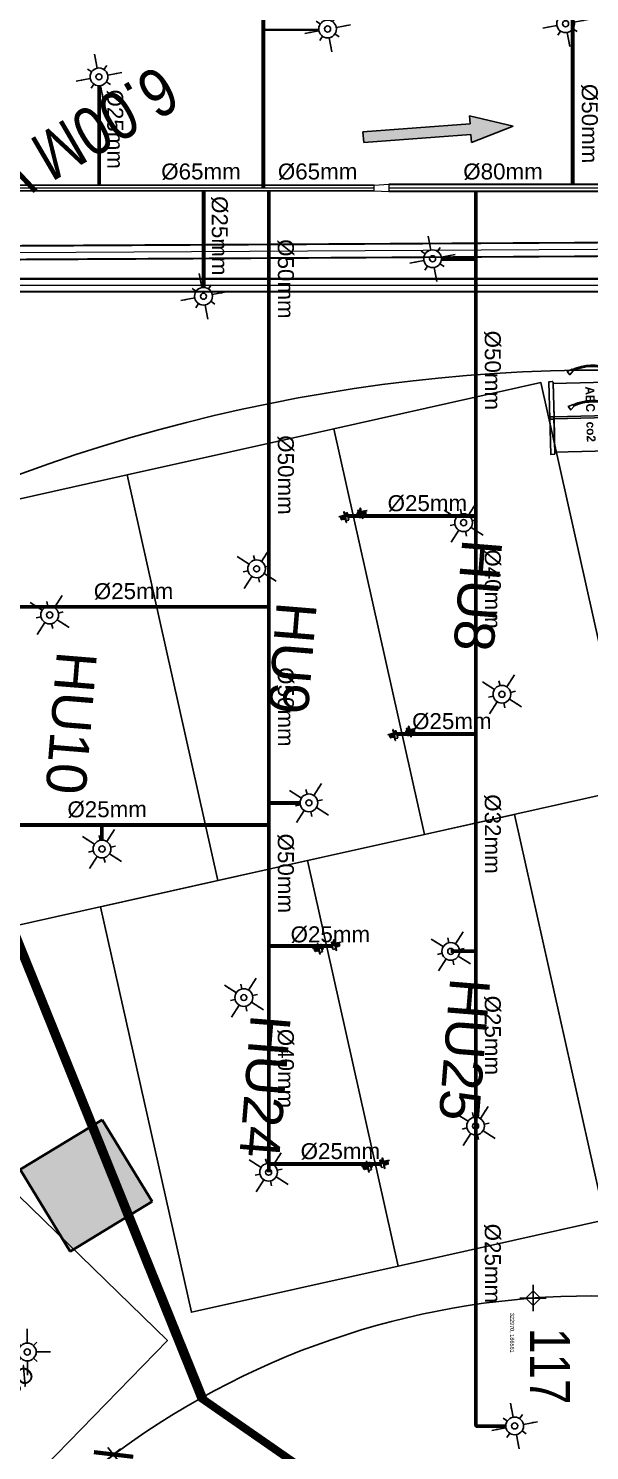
# Model space of a CAD drawing. Header units: inches. Extents: x 257070 to 799932, y -17980 to 269260.
# Drawn here: x 316664 to 323676, y 184654 to 202446 of the extents above; entities that cross this region are included whole.
import ezdxf

# ---------------------------------------------------------------- set-up
doc = ezdxf.new("R2010")
doc.units = ezdxf.units.IN
doc.header["$MEASUREMENT"] = 0
doc.header["$PDMODE"] = 99
doc.header["$PDSIZE"] = 100
doc.layers.add('0-AES-F-HYDRANT PIPE', color=7, linetype='Continuous', lineweight=15, true_color=0xf57247)
for name, color, linetype in [('0-AES-F-SPRINKLER', 10, 'Continuous'), ('0-F-AES-FIRE EXTINGUISHER', 1, 'Continuous'), ('basement1_AP$0$A-_ROAD----_E-_-', 2, 'Continuous'), ('DSP_MISCELANEOUS', 252, 'Continuous'), ('DSP_TEXT', 6, 'Continuous'), ('DSP_TREE CO-ORDINATES', 206, 'Continuous')]:
    doc.layers.add(name, color=color, linetype=linetype)
for name, color, linetype, lineweight in [('0-AES-F-SPRINKLER PIPE', 10, 'Continuous', 15), ('07--DIM-2', 2, 'Continuous', 25), ('E--CONCRETE-4', 4, 'Continuous', 40), ('E--CONCRETE-SHADE', 253, 'Continuous', 20)]:
    doc.layers.add(name, color=color, linetype=linetype, lineweight=lineweight)
doc.layers.add('CORE - H', color=7, linetype='Continuous', true_color=0x8f7ed5)
doc.styles.add('CG', font='GOTHICB.TTF')
doc.styles.get("Standard").update_dxf_attribs({"font": 'arial.ttf'})
doc.styles.add('TEXT style 175', font='GOTHIC.TTF')
doc.styles.add('TEXT style 200', font='ARIALN.TTF')
doc.styles.add('Text style 250', font='ARIALN.TTF', dxfattribs={"height": 500})
doc.styles.add('TEXT style 75', font='ARIALN.TTF')
doc.dimstyles.new('75', dxfattribs={"dimscale": 1.5, "dimtxt": 200, "dimasz": 113, "dimexe": 113, "dimexo": 0, "dimgap": 25, "dimtad": 0, "dimdec": 0, "dimrnd": 5, "dimzin": 0, "dimdsep": 46, "dimtxsty": 'TEXT style 75', "dimblk": 'ARCHTICK', "dimcen": 0.09, "dimdle": 113, "dimclrd": 8, "dimclre": 8, "dimclrt": 256, "dimadec": 0, "dimazin": 0, "dimtfac": 1, "dimtdec": 0, "dimtofl": 0, "dimtmove": 1, "dimatfit": 3, "dimldrblk": 'OPEN90', "dimfxl": 0, "dimtolj": 1, "dimtzin": 0, "dimarcsym": 0})
doc.dimstyles.new('ISO-25', dxfattribs={"dimtxt": 2.5, "dimasz": 2.5, "dimexe": 1.25, "dimexo": 0.625, "dimtad": 1, "dimtxsty": 'Standard', "dimcen": 2.5, "dimadec": 0, "dimazin": 0, "dimtfac": 1, "dimtmove": 0, "dimatfit": 3, "dimfxl": 1, "dimarcsym": 0})

# ---------------------------------------------------------------- blocks, each defined once
blk = doc.blocks.new('_ArchTick')
at = {"color": 0, "linetype": 'ByBlock', "const_width": 0.15}
blk.add_lwpolyline([(-0.5, -0.5), (0.5, 0.5)], dxfattribs=at)
blk = doc.blocks.new('*D294')
at = {"layer": '07--DIM-2', "color": 251, "lineweight": -2, "ltscale": 1000, "transparency": 16777216}
for p, q in [((317658, 184694), (319180, 182762)), ((317518, 184440), (317816, 184675)), ((321493, 179829), (319970, 181761)), ((321213, 179753), (321511, 179988))]:
    blk.add_line(p, q, dxfattribs=at)
at = {"layer": 'DEFPOINTS', "color": 0, "ltscale": 1000, "transparency": 16777216}
for p in [(317728, 184605), (317518, 184440, 0), (321213, 179753, 0)]:
    blk.add_point(p, dxfattribs=at)
at = {"layer": '07--DIM-2', "color": 251, "lineweight": -2, "ltscale": 1000, "transparency": 16777216, "xscale": 350, "yscale": 350, "zscale": 350}
for p, rotation in [((317728, 184605), 128.2488787929014), ((321423, 179918), 308.2488787929014)]:
    blk.add_blockref('_ArchTick', p, dxfattribs=dict(at, rotation=rotation))
at = {"layer": '07--DIM-2', "ltscale": 1000, "transparency": 16777216, "insert": (319575, 182262), "char_height": 500, "attachment_point": 5, "rotation": 308.2489, "style": 'TEXT style 75'}
blk.add_mtext('\\A1;6000', dxfattribs=at)
blk = doc.blocks.new('_Open90')
at = {"color": 0, "linetype": 'ByBlock', "lineweight": -2}
for p, q in [((0, 0), (-1, 0)), ((-0.5, 0.5), (0, 0)), ((0, 0), (-0.5, -0.5))]:
    blk.add_line(p, q, dxfattribs=at)
blk = doc.blocks.new('basement1_AP$0$AR-DIR-A')
h = blk.add_hatch()
h.set_pattern_fill('ANSI31', color=8)
h.paths.add_polyline_path([(158, -458), (26, -458), (26, -1800), (-74, -1800), (92, -2335), (258, -1800), (158, -1800)])
at = {"layer": 'DSP_MISCELANEOUS', "color": 8}
for p, q in [((158, -458), (26, -458)), ((26, -458), (26, -1800)), ((158, -458), (158, -1800)), ((26, -1800), (-74, -1800)), ((-74, -1800), (92, -2335)), ((258, -1800), (92, -2335)), ((158, -1800), (258, -1800))]:
    blk.add_line(p, q, dxfattribs=at)
blk = doc.blocks.new('*U387')
at = {"layer": 'DSP_TREE CO-ORDINATES', "color": 162}
for p, q in [((0, -329), (0, 329)), ((-329, 0), (329, 0))]:
    blk.add_line(p, q, dxfattribs=at)
at = {"layer": 'DSP_TREE CO-ORDINATES', "color": 162, "ltscale": 3.5}
blk.add_lwpolyline([(-185, 0), (0, 185), (185, 0), (0, -184), (-185, 0)], dxfattribs=at)
at = {"layer": 'DEFPOINTS', "style": 'TEXT style 175'}
blk.add_attdef('CORDINATE', (367, -572), '', height=100, dxfattribs=at)
at = {"layer": 'DSP_TREE CO-ORDINATES', "color": 164, "style": 'TEXT style 200'}
blk.add_attdef('NO.', (747, -76), '', height=1000, dxfattribs=at)
blk = doc.blocks.new('A$C3CA070F1')
at = {"layer": '0-AES-F-SPRINKLER'}
h = blk.add_hatch(dxfattribs=at)
h.set_pattern_fill('ANSI31', color=3, scale=0.196883, angle=-34.2335, style=0)
h.set_pattern_definition([(100.766483, (49937.1607, 174049.7081), (1.474466316, 0.280375668), [])])
edge = h.paths.add_edge_path()
edge.add_line((-1, 85), (-1, 84))
edge.add_line((-1, 84), (-6, 84))
edge.add_ellipse((-7, 82), major_axis=(-1.42, -0.27), ratio=1, start_angle=257, end_angle=315)
edge.add_line((-8, 83), (-15, 72))
edge.add_ellipse((-12, 70), major_axis=(-4.25, -0.81), ratio=1, start_angle=-45, end_angle=45)
edge.add_line((-14, 66), (14, 47))
edge.add_line((14, 47), (13, 46))
edge.add_line((13, 46), (-15, 65))
edge.add_ellipse((-12, 70), major_axis=(-5.52, -1.05), ratio=1, start_angle=-45, end_angle=45, ccw=False)
edge.add_line((-16, 73), (-9, 84))
edge.add_ellipse((-7, 82), major_axis=(-2.69, -0.51), ratio=1, start_angle=257, end_angle=315, ccw=False)
edge.add_line((-6, 85), (-1, 85))
h = blk.add_hatch(dxfattribs=at)
h.set_pattern_fill('ANSI31', color=3, scale=0.196883, angle=-124.2335, style=0)
h.set_pattern_definition([(190.766483, (49937.1607, 174049.7081), (-0.280375668, 1.474466316), [])])
edge = h.paths.add_edge_path()
edge.add_line((-1, 54), (7, 48))
edge.add_line((7, 48), (8, 49))
edge.add_line((8, 49), (0, 55))
edge.add_ellipse((-2, 52), major_axis=(-0.69, 3.63), ratio=1, start_angle=315, end_angle=405)
edge.add_line((-6, 54), (-14, 41))
edge.add_ellipse((-11, 39), major_axis=(-0.69, 3.63), ratio=1, start_angle=45, end_angle=135)
edge.add_line((-13, 36), (-9, 33))
edge.add_ellipse((-10, 32), major_axis=(-0.27, 1.42), ratio=1, start_angle=225, end_angle=315, ccw=False)
edge.add_line((-9, 31), (-10, 30))
edge.add_line((-10, 30), (-8, 29))
edge.add_line((-8, 29), (-7, 30))
edge.add_ellipse((-10, 32), major_axis=(-3.3, -0.63), ratio=1, start_angle=135, end_angle=225)
edge.add_line((-8, 35), (-12, 38))
edge.add_ellipse((-11, 39), major_axis=(-1.75, -0.33), ratio=1, start_angle=-45, end_angle=45, ccw=False)
edge.add_line((-13, 40), (-4, 53))
edge.add_ellipse((-2, 52), major_axis=(-1.75, -0.33), ratio=1, start_angle=225, end_angle=315, ccw=False)
at = {"layer": '0-AES-F-SPRINKLER', "color": 3}
for p, q in [((-98, 39), (-97, 43)), ((-98, 38), (-98, 39)), ((-98, 39), (-98, 39)), ((-98, 39), (-98, 39)), ((-98, 37), (-98, 38)), ((-98, 38), (-98, 38)), ((-98, 38), (-98, 38)), ((-98, 38), (-98, 38)), ((-98, 38), (-98, 38)), ((-98, 38), (-98, 38)), ((-98, 38), (-98, 38)), ((-98, 38), (-98, 38)), ((-98, 38), (-98, 38)), ((-98, 38), (-98, 38)), ((-96, 37), (-98, 37)), ((-98, 37), (-98, 37)), ((-98, 37), (-98, 37)), ((-98, 37), (-98, 37)), ((-98, 37), (-98, 37)), ((-98, 37), (-98, 37)), ((-98, 37), (-98, 37)), ((-98, 37), (-98, 37)), ((-98, 37), (-98, 37)), ((-98, 37), (-98, 37)), ((-98, 37), (-98, 37)), ((-98, 37), (-98, 37)), ((-98, 37), (-98, 37)), ((-98, 37), (-98, 37)), ((-98, 37), (-98, 37)), ((-98, 37), (-98, 37)), ((-98, 37), (-98, 37)), ((-97, 37), (-98, 37)), ((-98, 37), (-98, 37)), ((-98, 37), (-98, 37)), ((-98, 37), (-98, 37)), ((-98, 37), (-98, 37)), ((-98, 37), (-98, 37)), ((-98, 37), (-98, 37)), ((-98, 37), (-98, 37)), ((-98, 37), (-98, 37)), ((-98, 37), (-98, 37)), ((-98, 37), (-98, 37)), ((-98, 37), (-98, 37)), ((-98, 37), (-98, 37)), ((-98, 37), (-98, 37)), ((-97, 45), (-79, 71)), ((-96, 40), (-97, 40)), ((-97, 40), (-97, 40)), ((-97, 40), (-97, 40)), ((-97, 40), (-97, 39)), ((-97, 39), (-97, 39)), ((-97, 39), (-97, 39)), ((-97, 39), (-97, 39)), ((-97, 39), (-97, 39)), ((-97, 39), (-97, 39)), ((-97, 39), (-97, 39)), ((-97, 39), (-97, 39)), ((-97, 39), (-97, 38)), ((-97, 38), (-97, 38)), ((-97, 38), (-97, 38)), ((-97, 38), (-97, 38)), ((-97, 38), (-97, 38)), ((-97, 38), (-97, 38)), ((-97, 38), (-97, 38)), ((-97, 38), (-97, 38)), ((-97, 38), (-97, 38)), ((-97, 38), (-97, 38)), ((-97, 38), (-97, 38)), ((-97, 38), (-97, 37)), ((-97, 37), (-97, 37)), ((-97, 37), (-97, 37)), ((-97, 37), (-97, 37)), ((-95, 46), (-96, 42)), ((-96, 42), (-96, 42)), ((-96, 42), (-96, 41)), ((-96, 41), (-96, 41)), ((-96, 41), (-96, 41)), ((-96, 41), (-96, 41)), ((-96, 41), (-96, 41)), ((-96, 41), (-96, 41)), ((-96, 41), (-96, 41)), ((-96, 41), (-96, 41)), ((-96, 41), (-96, 41)), ((-96, 41), (-96, 40)), ((-96, 40), (-96, 40)), ((-96, 40), (-96, 40)), ((-96, 40), (-96, 40)), ((-96, 40), (-96, 40)), ((-95, 37), (-96, 37)), ((-96, 37), (-96, 37)), ((-96, 37), (-96, 37)), ((-96, 37), (-96, 37)), ((-96, 37), (-96, 37)), ((-94, 38), (-95, 38)), ((-95, 38), (-95, 38)), ((-95, 38), (-95, 38)), ((-95, 38), (-95, 38)), ((-95, 38), (-95, 38)), ((-95, 38), (-95, 38)), ((-95, 38), (-95, 38)), ((-95, 38), (-95, 38)), ((-95, 38), (-95, 38)), ((-95, 38), (-95, 37)), ((-95, 37), (-95, 37)), ((-95, 37), (-95, 37)), ((-95, 37), (-95, 37)), ((-95, 37), (-95, 37)), ((-95, 37), (-95, 37)), ((-95, 37), (-95, 37)), ((-95, 37), (-95, 37)), ((-95, 37), (-95, 37)), ((-95, 37), (-95, 37)), ((-95, 37), (-95, 37)), ((-95, 37), (-95, 37)), ((-95, 37), (-95, 37)), ((-95, 37), (-95, 37)), ((-95, 37), (-95, 37)), ((-95, 37), (-95, 37)), ((-95, 37), (-95, 37)), ((-94, 88), (-93, 90)), ((-72, 73), (-94, 88)), ((-94, 43), (-94, 48)), ((-93, 43), (-94, 43)), ((-94, 43), (-94, 43)), ((-94, 43), (-94, 43)), ((-94, 43), (-94, 43)), ((-94, 43), (-94, 43)), ((-94, 43), (-94, 41)), ((-94, 43), (-94, 43)), ((-94, 43), (-94, 43)), ((-94, 43), (-94, 43)), ((-94, 43), (-94, 43)), ((-94, 43), (-94, 43)), ((-94, 43), (-94, 43)), ((-94, 43), (-94, 43)), ((-94, 43), (-94, 43)), ((-94, 43), (-94, 43)), ((-94, 43), (-94, 43)), ((-94, 43), (-94, 43)), ((-94, 41), (-94, 41)), ((-94, 41), (-94, 41)), ((-94, 41), (-94, 41)), ((-94, 41), (-94, 41)), ((-94, 41), (-94, 41)), ((-94, 41), (-94, 41)), ((-94, 41), (-94, 41)), ((-94, 41), (-94, 40)), ((-94, 40), (-94, 40)), ((-94, 40), (-94, 40)), ((-94, 40), (-94, 40)), ((-94, 40), (-94, 40)), ((-94, 40), (-94, 40)), ((-94, 40), (-94, 40)), ((-94, 40), (-94, 40)), ((-94, 40), (-94, 39)), ((-94, 39), (-94, 39)), ((-94, 39), (-94, 39)), ((-94, 39), (-94, 39)), ((-94, 39), (-94, 39)), ((-94, 39), (-94, 39)), ((-94, 39), (-94, 39)), ((-94, 39), (-94, 39)), ((-94, 39), (-94, 38)), ((-93, 90), (-59, 67)), ((-93, 47), (-93, 49)), ((-91, 47), (-93, 43)), ((-93, 46), (-93, 47)), ((-92, 46), (-93, 46)), ((-93, 46), (-93, 46)), ((-93, 46), (-93, 46)), ((-93, 46), (-93, 46)), ((-93, 46), (-93, 46)), ((-93, 46), (-93, 46)), ((-93, 46), (-93, 46)), ((-93, 46), (-93, 46)), ((-93, 46), (-93, 46)), ((-93, 46), (-93, 46)), ((-93, 46), (-93, 46)), ((-93, 46), (-93, 46)), ((-93, 46), (-93, 46)), ((-93, 46), (-93, 46)), ((-93, 46), (-93, 46)), ((-93, 46), (-93, 46)), ((-93, 46), (-93, 46)), ((-93, 46), (-93, 46)), ((-93, 46), (-93, 46)), ((-93, 46), (-93, 46)), ((-91, 42), (-93, 43)), ((-93, 43), (-93, 43)), ((-93, 43), (-93, 43)), ((-93, 43), (-93, 43)), ((-93, 43), (-93, 43)), ((-93, 43), (-93, 43)), ((-93, 43), (-93, 43)), ((-93, 43), (-93, 43)), ((-93, 43), (-93, 43)), ((-93, 43), (-93, 43)), ((-93, 43), (-93, 43)), ((-93, 43), (-93, 43)), ((-93, 43), (-93, 43)), ((-93, 43), (-93, 43)), ((-93, 43), (-93, 43)), ((-93, 43), (-93, 43)), ((-93, 43), (-93, 43)), ((-93, 43), (-93, 43)), ((-93, 43), (-93, 43)), ((-93, 43), (-93, 43)), ((-93, 43), (-93, 43)), ((-93, 43), (-93, 43)), ((-93, 43), (-93, 43)), ((-85, 66), (-92, 55)), ((-90, 50), (-92, 46)), ((-92, 46), (-92, 46)), ((-92, 46), (-92, 46)), ((-92, 46), (-92, 46)), ((-92, 46), (-92, 46)), ((-92, 46), (-92, 46)), ((-90, 47), (-91, 47)), ((-90, 43), (-91, 42)), ((-91, 42), (-91, 42)), ((-91, 42), (-91, 42)), ((-91, 42), (-91, 42)), ((-91, 42), (-91, 42)), ((-91, 42), (-91, 42)), ((-91, 42), (-91, 42)), ((-91, 42), (-91, 42)), ((-91, 42), (-91, 42)), ((-91, 42), (-91, 42)), ((-91, 42), (-91, 42)), ((-91, 42), (-91, 42)), ((-91, 42), (-91, 42)), ((-91, 42), (-91, 42)), ((-91, 42), (-91, 42)), ((-91, 42), (-91, 42)), ((-88, 57), (-90, 49)), ((-89, 54), (-90, 51)), ((-90, 50), (-90, 50)), ((-88, 47), (-90, 43)), ((-90, 47), (-88, 47)), ((-90, 43), (-90, 43)), ((-90, 43), (-90, 43)), ((-90, 43), (-90, 43)), ((-89, 55), (-89, 55)), ((-88, 46), (-88, 47)), ((-87, 59), (-87, 59)), ((-87, 59), (-87, 59)), ((-86, 57), (-87, 49)), ((-87, 49), (-83, 28)), ((-85, 58), (-85, 58)), ((-77, 43), (-85, 49)), ((-83, 28), (-60, 9)), ((-77, 70), (-82, 63)), ((-80, 66), (-82, 67)), ((-45, 31), (-81, -23)), ((-78, 63), (-80, 65)), ((-79, 71), (-77, 70)), ((-71, 26), (-79, 31)), ((-57, 13), (-79, 28)), ((-70, 64), (-78, 63)), ((-78, -29), (-40, 27)), ((-69, 55), (-75, 59)), ((-66, 54), (-74, 42)), ((-74, 42), (-71, 26)), ((-73, 44), (-71, 43)), ((-69, 47), (-72, 43)), ((-71, 43), (-70, 43)), ((-71, 26), (-55, 15)), ((-70, 43), (-66, 49)), ((-66, 50), (-68, 52)), ((-61, 65), (-67, 69)), ((-62, 66), (-67, 65)), ((-50, 57), (-66, 54)), ((-66, 49), (-66, 50)), ((-47, 28), (-63, 40)), ((-59, 67), (-61, 65)), ((-57, 67), (-60, 66)), ((-60, 44), (-42, 32)), ((-50, 57), (-58, 62)), ((-19, 46), (-57, 67)), ((-17, 37), (-55, 63)), ((-29, 42), (-50, 57)), ((-13, 9), (-45, 31)), ((-36, 42), (-44, 30)), ((-43, 33), (-35, 46)), ((-39, -30), (-13, 9)), ((-37, 25), (-28, 38)), ((-35, 41), (-36, 42)), ((-32, 32), (-35, 39)), ((-30, 52), (-16, 73)), ((-29, 20), (-17, 37)), ((-28, 38), (-26, 40)), ((-21, 32), (-28, 37)), ((-23, 16), (-12, 33)), ((-1, 26), (-23, -9)), ((-22, 15), (-12, 31)), ((-9, 32), (-21, 14)), ((2, 24), (-20, -11)), ((-20, -8), (-1, 22)), ((-17, 37), (-19, 46)), ((-19, 13), (-10, 29)), ((-7, 30), (-18, 12)), ((-17, 37), (-17, 37)), ((4, 22), (-17, -13)), ((-17, -10), (1, 20)), ((-16, 73), (-9, 84)), ((-16, 11), (-7, 27)), ((-8, 83), (-15, 72)), ((13, 46), (-15, 65)), ((-4, 28), (-15, 10)), ((-1, 84), (-14, 66)), ((-14, 66), (14, 47)), ((-6, 54), (-14, 41)), ((-12, 33), (-14, 33)), ((-14, -15), (7, 20)), ((-14, -12), (4, 18)), ((-13, 40), (-4, 53)), ((-13, 36), (-9, 33)), ((-13, 9), (-4, 24)), ((-2, 34), (-12, 41)), ((-8, 35), (-12, 38)), ((-12, 31), (-12, 33)), ((-9, 32), (-12, 31)), ((7, 16), (-11, -13)), ((-10, 29), (-9, 32)), ((-9, 31), (-10, 30)), ((-7, 30), (-10, 29)), ((-10, 30), (-8, 29)), ((9, 17), (-10, -14)), ((-9, -13), (9, 13)), ((-8, 29), (-7, 30)), ((8, 49), (-7, 27)), ((-7, 27), (-7, 30)), ((-4, 28), (-7, 27)), ((-6, 85), (-1, 85)), ((-1, 84), (-6, 84)), ((5, 44), (-5, 51)), ((-4, 24), (-4, 28)), ((-1, 26), (-4, 24)), ((-1, 85), (-1, 84)), ((-1, 54), (7, 48)), ((13, 46), (-1, 25)), ((-1, 22), (-1, 26)), ((2, 24), (-1, 22)), ((8, 49), (0, 55)), ((1, 20), (2, 24)), ((4, 22), (1, 20)), ((4, 18), (4, 22)), ((7, 20), (4, 18)), ((7, 48), (8, 49)), ((7, 16), (7, 20)), ((9, 17), (7, 16)), ((9, 15), (9, 17)), ((14, 47), (13, 46)), ((-82, -25), (-80, -30)), ((-80, -30), (-78, -29)), ((-66, -11), (-39, -30)), ((-23, -7), (-23, -9)), ((-23, -9), (-20, -8)), ((-20, -8), (-20, -11)), ((-20, -11), (-17, -10)), ((-17, -10), (-17, -13)), ((-17, -13), (-14, -12)), ((-14, -12), (-14, -15)), ((-14, -15), (-11, -13)), ((-11, -13), (-11, -14)), ((-11, -14), (-11, -14))]:
    blk.add_line(p, q, dxfattribs=at)
for centre, major_axis, start_param, end_param in [((-95, 43), (-0.41, 2.13), 0.784914, 1.034983), ((-95, 43), (-2.74, -0.52), -0.560204, -0.324923), ((-93, 46), (-0.51, 2.68), 0.787914, 1.247507), ((-93, 48), (-1.75, -0.33), -0.775969, -0.160442), ((-91, 54), (-0.29, 1.52), 0.785398, 2.356194), ((-92, 49), (-0.33, 1.74), 0.791774, 1.412986), ((-89, 55), (-0.103, 0.54), 0.916881, 1.969618), ((-93, 51), (-3.09, -0.59), 2.526084, 2.789089), ((-95, 50), (-5.72, -1.09), 2.374727, 2.798549), ((-91, 55), (-0.33, 1.74), 4.197625, 4.773282), ((-84, 57), (-3.79, -0.72), -0.784768, -0.363877), ((-93, 50), (-5.72, -1.09), 2.377207, 2.798549), ((-80, 54), (-1.57, 8.26), 0.010205, 0.785398), ((-84, 56), (-0.35, 1.85), 0.785501, 1.132999), ((-83, 65), (-1.52, -0.29), 3.926991, 5.497787), ((-80, 54), (-5.9, -1.12), 4.155645, 5.497787), ((-80, 54), (-8.26, -1.57), 4.155621, 4.722594), ((-75, 68), (-8.26, -1.57), 1.014052, 3.151797), ((-75, 63), (-2.79, -0.53), -0.113999, 0.093951), ((-75, 68), (-1.12, 5.9), 2.584882, 5.497787), ((-75, 46), (-0.53, 2.79), 2.356194, 3.926991), ((-75, 68), (-1.57, 8.26), 4.722594, 5.497787), ((-70, 53), (-2.79, -0.53), 2.356194, 3.926991), ((-65, 44), (-3.72, -0.71), -0.403281, 1.321745), ((-65, 44), (-0.71, 3.72), 4.96144, 6.686466), ((-65, 37), (-0.56, 2.96), 5.497794, 6.034125), ((-59, 47), (-2.96, -0.56), 0.24906, 0.785391), ((-60, 60), (-2.83, -0.54), 3.926991, 4.712389), ((-33, 40), (-0.45, 2.36), 0.803442, 1.867502), ((-30, 39), (-2.79, -0.53), 2.356194, 3.926991), ((-24, 39), (-0.53, 2.79), 5.497787, 7.068583), ((-12, 70), (-5.52, -1.05), -0.785398, 0.785398), ((-15, 35), (-0.54, 2.83), 0.785398, 3.403392), ((-12, 70), (-4.25, -0.81), -0.785398, 0.785398), ((-11, 39), (-0.69, 3.63), 0.785398, 2.356194), ((-11, 39), (-1.75, -0.33), -0.785398, 0.785398), ((-7, 82), (-2.69, -0.51), 4.485496, 5.497787), ((-10, 32), (-0.27, 1.42), 3.926991, 5.497787), ((-7, 82), (-1.42, -0.27), 4.485496, 5.497787), ((-10, 32), (-3.3, -0.63), 2.356194, 3.926991), ((-2, 52), (-0.69, 3.63), 5.497787, 7.068583), ((-2, 52), (-1.75, -0.33), 3.926991, 5.497787), ((6, 14), (-0.54, 2.83), 3.926991, 4.712389), ((-79, -24), (-0.51, 2.69), 0.785398, 1.797689), ((-11, -11), (-2.83, -0.54), 1.570796, 2.356194)]:
    blk.add_ellipse(centre, major_axis=major_axis, ratio=1, start_param=start_param, end_param=end_param, dxfattribs=at)
at = {"layer": '0-AES-F-SPRINKLER', "color": 3, "extrusion": (0, 0, -1)}
for centre, major_axis, start_param, end_param in [((-86, 47), (-0.53, 2.79), -0.113999, 0.785398), ((-77, 34), (-0.54, 2.83), 3.926991, 4.712389)]:
    blk.add_ellipse(centre, major_axis=major_axis, ratio=1, start_param=start_param, end_param=end_param, dxfattribs=at)
blk = doc.blocks.new('A$C38B57D14')
at = {"color": 1}
blk.add_lwpolyline([(270, 858, 0.380099), (48, 245), (37, 237, -0.385151), (270, 877)], format="xyb", dxfattribs=at)
for points in [[(311, 882), (270, 882), (270, 856), (311, 856)], [(325, 896), (356, 896), (356, 921), (325, 921)], [(35, 235), (51, 247), (89, 211), (55, 187)]]:
    blk.add_lwpolyline(points, close=True, dxfattribs=at)
for points in [[(311, 851), (370, 851), (370, 882, 0.414214), (356, 896), (325, 896, 0.414214), (311, 882)], [(311, 851), (370, 851, -0.414214), (507, 714), (507, 42), (174, 42), (174, 714, -0.414214)], [(161, 42), (521, 42, -0.414214), (529, 34), (529, 0), (153, 0), (153, 34, -0.414214)]]:
    blk.add_lwpolyline(points, format="xyb", close=True, dxfattribs=at)
for points in [[(331, 896), (325, 904), (325, 916), (402, 968), (508, 968), (508, 962), (412, 947), (356, 908), (345, 896), (331, 896)], [(356, 908), (519, 886), (518, 881), (345, 896)]]:
    blk.add_lwpolyline(points, dxfattribs=at)
blk.add_circle((341, 908), 7.79, dxfattribs=at)
at = {"color": 7, "style": 'CG'}
blk.add_text('ABC', height=88.5, dxfattribs=at).set_placement((211, 364))
blk = doc.blocks.new('A$C1C2B0A82')
at = {"color": 1}
blk.add_lwpolyline([(338, 1073, 0.380099), (61, 306), (47, 296, -0.385151), (338, 1096)], format="xyb", dxfattribs=at)
for points in [[(389, 1103), (338, 1103), (338, 1070), (389, 1070)], [(407, 1120), (446, 1120), (446, 1151), (407, 1151)], [(44, 294), (64, 308), (111, 264), (69, 234)]]:
    blk.add_lwpolyline(points, close=True, dxfattribs=at)
for points in [[(389, 1064), (463, 1064), (463, 1103, 0.414214), (446, 1120), (407, 1120, 0.414214), (389, 1103)], [(389, 1064), (463, 1064, -0.414214), (634, 893), (634, 52), (218, 52), (218, 893, -0.414214)], [(201, 52), (651, 52, -0.414214), (661, 42), (661, 0), (191, 0), (191, 42, -0.414214)]]:
    blk.add_lwpolyline(points, format="xyb", close=True, dxfattribs=at)
for points in [[(414, 1120), (407, 1130), (407, 1145), (503, 1209), (635, 1209), (636, 1202), (516, 1184), (446, 1135), (431, 1120), (414, 1120)], [(446, 1135), (649, 1108), (648, 1102), (431, 1120)]]:
    blk.add_lwpolyline(points, dxfattribs=at)
blk.add_circle((426, 1135), 9.74, dxfattribs=at)
at = {"color": 7, "style": 'CG'}
blk.add_text('co2', height=110.6, dxfattribs=at).set_placement((264, 455))
blk = doc.blocks.new('*U603')
at = {"layer": '0-AES-F-SPRINKLER'}
for p, q in [((171672, 56809), (171672, 56871)), ((171562, 56699), (171500, 56699)), ((171672, 56588), (171672, 56526)), ((171783, 56699), (171845, 56699))]:
    blk.add_line(p, q, dxfattribs=at)
for radius in [111, 37.8]:
    blk.add_circle((171672, 56699), radius, dxfattribs=at)
at = {"layer": '0-AES-F-SPRINKLER PIPE'}
for points, override in [([(171468, 56903), (171594, 56777)], {"dimasz": 70, "dimtad": 0, "dimfxl": 13, "dimarcsym": 1}), ([(171877, 56903), (171751, 56777)], {"dimasz": 70, "dimtad": 0, "dimfxl": 13, "dimarcsym": 1}), ([(171468, 56494), (171594, 56620)], {"dimasz": 70, "dimtad": 0, "dimfxl": 13, "dimarcsym": 1}), ([(171877, 56494), (171751, 56620)], {"dimasz": 70, "dimgap": 0.625, "dimtad": 0, "dimfxl": 13, "dimarcsym": 1})]:
    blk.add_leader(points, dimstyle='ISO-25', override=override, dxfattribs=at)

msp = doc.modelspace()

# ---------------------------------------------------------------- hatches: boundary and pattern name
at = {"layer": 'E--CONCRETE-SHADE', "ltscale": 3.5}
h = msp.add_hatch(color=8, dxfattribs=at)
h.dxf.hatch_style = 1
h.paths.add_polyline_path([(317185.4, 187144), (318210.2, 187768.2), (317586, 188793.1), (316561.2, 188168.9)])

# ---------------------------------------------------------------- linework, layer by layer
at = {"layer": '0-AES-F-HYDRANT PIPE', "ltscale": 1000, "elevation": 0}
for points in [[(306840.7, 191586.1), (308460, 193208.8), (315044, 199725), (328859.6, 199803.4), (336324.1, 195175), (334636.2, 192429.8)], [(306847.6, 191578.8), (308467.1, 193201.7), (315048.1, 199715), (328856.8, 199793.3), (336310.3, 195171.7), (334627.7, 192435)], [(306903, 191520.1), (308524, 193144.5), (315081.5, 199634.5), (328834, 199712.5), (336199.5, 195145.5), (334558.9, 192477.3)], [(306946.9, 191473.6), (308580.9, 193087.3), (315114.9, 199554), (328811.2, 199631.7), (336088.7, 195119.3), (334490.2, 192519.6)], [(306954.1, 191466.5), (308588, 193080.2), (315119, 199544), (328808.4, 199621.6), (336074.9, 195116), (334481.6, 192524.8)]]:
    msp.add_lwpolyline(points, dxfattribs=at)
at = {"layer": '0-AES-F-SPRINKLER', "color": 7, "const_width": 100, "elevation": 0}
msp.add_lwpolyline([(309531.8, 208392.2), (318854.6, 185288.9), (344779.7, 167275.5), (347553.5, 174504), (359540.7, 196335.9), (363236.5, 201817), (370096.8, 207259.5), (370288.2, 210509.8), (355001.3, 211860.8), (319581.7, 213946.6), (316332, 213687.2), (316109.1, 210945.8)], close=True, dxfattribs=at)
msp.add_lwpolyline([(289015.1, 193067.5), (285565, 160241.4), (285565, 160241.4), (340591.5, 153681.2), (340591.5, 153681.2), (340591.5, 153681.2), (346965.3, 165756.9), (318821.9, 185311.6), (309531.8, 208392.2), (304262.2, 204456.2)], dxfattribs=at)
at = {"layer": '0-AES-F-SPRINKLER PIPE', "ltscale": 1000}
for points in [[(323448.3, 211801), (323448.3, 200487.7)], [(323451.3, 211801), (323451.3, 200487.7)], [(323463.8, 211801), (323463.8, 200487.7)], [(323476.3, 211801), (323476.3, 200487.7)], [(323479.3, 211801), (323479.3, 200487.7)], [(319581.9, 211611.6), (319581.9, 200449.2)], [(319584.9, 211611.3), (319584.9, 200449.2)], [(319597.4, 211610.5), (319597.4, 200449.2)], [(319609.9, 211611.3), (319609.9, 200449.2)], [(319612.9, 211611.6), (319612.9, 200449.2)]]:
    msp.add_lwpolyline(points, dxfattribs=at)
at = {"layer": '0-AES-F-SPRINKLER PIPE', "ltscale": 1000, "elevation": 0}
for points in [[(319612.9, 202439), (320292, 202439)], [(319612.9, 202426.5), (320292.7, 202426.5)], [(319612.9, 202423.5), (320293.1, 202423.5)], [(317529.8, 201730.4), (317529.8, 200487.7)], [(317532.8, 201730), (317532.8, 200487.7)], [(317545.3, 201729.3), (317545.3, 200487.7)], [(317557.8, 201730), (317557.8, 200487.7)], [(317560.8, 201730.4), (317560.8, 200487.7)], [(320985.5, 200487.7), (314602.2, 200487.7)], [(320985.5, 200481.7), (314602.2, 200481.7)], [(320985.5, 200449.2), (314602.2, 200449.2)], [(320985.5, 200416.7), (314602.2, 200416.7)], [(320985.5, 200410.7), (314602.2, 200410.7)], [(318836.1, 200410.7), (318836.1, 199205)], [(318839.1, 200410.7), (318839.1, 199205.4)], [(318851.6, 200410.7), (318851.6, 199206.1)], [(318864.1, 200410.7), (318864.1, 199205.4)], [(318867.1, 200410.7), (318867.1, 199205)], [(319650.3, 200410.7), (319650.3, 188136.3)], [(319653.3, 200410.7), (319653.3, 188136.3)], [(319665.8, 200410.7), (319665.8, 188136.3)], [(319678.3, 200410.7), (319678.3, 188136.3)], [(319681.3, 200410.7), (319681.3, 188136.3)], [(326103, 200497.2), (321169.9, 200497.2)], [(326103, 200489.2), (321169.9, 200489.2)], [(326103, 200449.2), (321169.9, 200449.2)], [(326103, 200409.2), (321169.9, 200409.2)], [(326103, 200401.2), (321169.9, 200401.2)], [(321824.5, 199579.9), (322236.6, 199579.9)], [(321824.5, 199548.9), (322236.6, 199548.9)], [(321824.9, 199576.9), (322236.6, 199576.9)], [(321824.9, 199551.9), (322236.6, 199551.9)], [(321825.6, 199564.4), (322236.6, 199564.4)], [(334850.5, 192290.2), (336277.1, 194471.9), (328821.8, 199316.3), (315415.7, 199316.3), (306829, 191074.6), (303983.4, 186350.6), (303275.8, 184167.9)], [(334842.1, 192295.7), (336263.2, 194469), (328818.8, 199306.3), (315419.7, 199306.3), (306836.9, 191068.3), (303992.6, 186346.4), (303285.6, 184165.6)], [(334779.1, 192336.9), (336158.9, 194447), (328796.5, 199231), (315450, 199231), (306896.3, 191020.9), (304061.5, 186315), (303359.1, 184148.3)], [(334716.1, 192378.1), (336054.6, 194425), (328774.2, 199155.7), (315480.3, 199155.7), (306955.6, 190973.5), (304130.4, 186283.6), (303432.6, 184130.9)], [(334707.7, 192383.6), (336040.7, 194422.1), (328771.2, 199145.7), (315484.3, 199145.7), (306963.5, 190967.2), (304139.6, 186279.4), (303442.4, 184128.6)], [(322236.6, 196359.5), (320672.4, 196359.5)], [(322236.6, 196356.5), (320672.4, 196356.5)], [(322236.6, 196344), (320672.4, 196344)], [(322236.6, 196331.5), (320672.4, 196331.5)], [(322236.6, 196328.5), (320672.4, 196328.5)], [(315601.8, 195227.5), (319650.3, 195227.5)], [(315601.8, 195196.5), (319650.3, 195196.5)], [(315602.2, 195224.5), (319650.3, 195224.5)], [(315602.2, 195199.5), (319650.3, 195199.5)], [(315602.9, 195212), (319650.3, 195212)], [(322236.6, 193632), (321284.3, 193632)], [(322236.6, 193629), (321284.3, 193629)], [(322236.6, 193616.5), (321284.3, 193616.5)], [(322236.6, 193604), (321284.3, 193604)], [(322236.6, 193601), (321284.3, 193601)], [(319681.3, 192772.8), (320060.1, 192772.8)], [(319681.3, 192769.8), (320059.7, 192769.8)], [(319681.3, 192757.3), (320059, 192757.3)], [(319681.3, 192744.8), (320059.7, 192744.8)], [(319681.3, 192741.8), (320060.1, 192741.8)], [(316208.2, 192498.7), (319650.3, 192498.7)], [(316208.2, 192467.7), (319650.3, 192467.7)], [(316208.6, 192495.7), (319650.3, 192495.7)], [(316208.6, 192470.7), (319650.3, 192470.7)], [(316209.3, 192483.2), (319650.3, 192483.2)], [(317568.1, 192289.5), (317568.1, 192467.7)], [(317571.1, 192289.9), (317571.1, 192467.7)], [(317583.6, 192290.6), (317583.6, 192467.7)], [(317596.1, 192289.9), (317596.1, 192467.7)], [(317599.1, 192289.5), (317599.1, 192467.7)], [(320446.9, 190980.8), (319650.3, 190980.8)], [(320446.6, 190977.8), (319650.3, 190977.8)], [(320445.8, 190965.3), (319650.3, 190965.3)], [(320446.6, 190952.8), (319650.3, 190952.8)], [(320446.9, 190949.8), (319650.3, 190949.8)], [(322236.6, 190914.4), (321942.5, 190914.4)], [(322236.6, 190911.4), (321942.5, 190911.4)], [(322236.6, 190898.9), (321942.5, 190898.9)], [(322236.6, 190886.4), (321942.5, 190886.4)], [(322236.6, 190883.4), (321942.5, 190883.4)], [(321053.4, 188252.1), (319681.3, 188252.1)], [(321053, 188249.1), (319681.3, 188249.1)], [(321052.3, 188236.6), (319681.3, 188236.6)], [(321053, 188224.1), (319681.3, 188224.1)], [(321053.4, 188221.1), (319681.3, 188221.1)]]:
    msp.add_lwpolyline(points, dxfattribs=at)
msp.add_lwpolyline([(321169.9, 200497.2), (321169.9, 200401.2), (320985.5, 200410.7), (320985.5, 200487.7)], close=True, dxfattribs=at)
for points in [[(322236.6, 200410.7), (322236.6, 184986, 0.4142136), (322277.1, 184945.5), (322631, 184945.5)], [(322239.6, 200410.7), (322239.6, 184986, 0.4142136), (322277.1, 184948.5), (322630.6, 184948.5)], [(322252.1, 200410.7), (322252.1, 184986, 0.4142136), (322277.1, 184961), (322629.9, 184961)], [(322264.6, 200410.7), (322264.6, 184986, 0.4142136), (322277.1, 184973.5), (322630.6, 184973.5)], [(322267.6, 200410.7), (322267.6, 184986, 0.4142136), (322277.1, 184976.5), (322631, 184976.5)]]:
    msp.add_lwpolyline(points, format="xyb", dxfattribs=at)
at = {"layer": 'basement1_AP$0$A-_ROAD----_E-_-', "color": 8}
for centre, radius, start, end in [((323858.6, 177043.1, 0), 27129.2, 45.21221, 168.24385), ((323858.6, 177043.1, 0), 21129.2, 45.21221, 167.2963), ((323715.8, 176578.6, 0), 10010.7, 48.50644, 192.54346)]:
    msp.add_arc(centre, radius, start, end, dxfattribs=at)
at = {"layer": 'CORE - H', "color": 8, "ltscale": 25, "elevation": 0}
for points in [[(321615.6, 192362.8), (324201.9, 192940.4), (323068.6, 198015.4), (320482.3, 197437.9)], [(319029.3, 191785.3), (321615.6, 192362.8), (320482.3, 197437.9), (317896, 196860.3)], [(316443, 191207.8), (319029.3, 191785.3), (317896, 196860.3), (315309.7, 196282.8)], [(322738.9, 192613.7), (320152.6, 192036.2), (321285.9, 186961.1), (323872.2, 187538.7)], [(317566.3, 191458.6), (320152.6, 192036.2), (321285.9, 186961.1), (318699.6, 186383.6)], [(312827.2, 187758.3), (314675.9, 189657), (318401.6, 186029.5), (316553, 184130.8)]]:
    msp.add_lwpolyline(points, close=True, dxfattribs=at)
at = {"layer": 'E--CONCRETE-4', "color": 8, "ltscale": 10}
for p, q in [((317586, 188793.1, 0), (316561.2, 188168.9, 0)), ((318210.2, 187768.2, 0), (317586, 188793.1, 0)), ((316561.2, 188168.9, 0), (317185.4, 187144, 0)), ((317185.4, 187144, 0), (318210.2, 187768.2, 0))]:
    msp.add_line(p, q, dxfattribs=at)

# ---------------------------------------------------------------- block references
at = {"color": 51, "rotation": 271.496326849107}
msp.add_blockref('A$C1C2B0A82', (323174.8, 197778.2, 0), dxfattribs=at)
at = {"layer": '0-AES-F-SPRINKLER', "color": 7}
for p, rotation in [((146575.7, 252140.6, 0), 325.7664830132082), ((149549.6, 252206.1, 0), 325.7664830132082), ((143718.1, 251541.8, 0), 325.7664830132082), ((147887.6, 249266, 0), 325.7664830132082), ((145024.4, 248796.9, 0), 325.7664830132082), ((166913.4, 103512.9, 0), 12.58803255083128), ((164327.1, 102935.4, 0), 12.58803255083128), ((161740.8, 102357.8, 0), 12.58803255083128), ((167392.9, 101365.8, 0), 12.58803255083128), ((164980.9, 100007.5, 0), 12.58803255083128), ((162394.6, 99429.9, 0), 12.58803255083128), ((166753.6, 98149.1, 0), 12.58803255083128), ((164167.3, 97571.6, 0), 12.58803255083128), ((167063.2, 95964, 0), 12.58803255083128), ((164476.9, 95386.5, 0), 12.58803255083128), ((237351.5, 23413, 0), 45.70751476385843), ((148913.6, 234662.7, 0), 325.7664830132082)]:
    msp.add_blockref('*U603', p, dxfattribs=dict(at, rotation=rotation))
at = {"layer": '0-AES-F-SPRINKLER', "ltscale": 1000, "xscale": -1, "rotation": 338.3545156085592}
for p in [(320775.5, 196367, 0), (321381.9, 193638.3, 0), (320445.8, 190965.3, 0), (321052.3, 188236.6, 0)]:
    msp.add_blockref('A$C3CA070F1', p, dxfattribs=at)
at = {"layer": '0-AES-F-SPRINKLER', "ltscale": 1000, "rotation": 46.82154963803121}
for p in [(320672.4, 196344, 0), (321284.3, 193616.5, 0), (320342.8, 190942.3, 0), (320954.7, 188214.8, 0)]:
    msp.add_blockref('A$C3CA070F1', p, dxfattribs=at)
at = {"layer": '0-F-AES-FIRE EXTINGUISHER', "color": 7, "xscale": 1.25, "yscale": 1.25, "zscale": 1.25, "rotation": 271.496326849107}
msp.add_blockref('A$C38B57D14', (323163.3, 198218.3, 0), dxfattribs=at)
at = {"layer": 'DSP_MISCELANEOUS', "color": 8, "rotation": 94.2784263607859}
msp.add_blockref('basement1_AP$0$AR-DIR-A', (320399.7, 200959.9, 0), dxfattribs=at)
at = {"layer": 'DSP_TREE CO-ORDINATES', "color": 8, "ltscale": 1000, "xscale": 0.4999999999999998, "yscale": 0.4999999999999998, "zscale": 0.4999999999999998, "rotation": 270}
msp.add_blockref('*U387', (322970.2, 186561.2, 0), dxfattribs=at).add_auto_attribs({'NO.': '117', 'CORDINATE': '322970, 186561'})

# ---------------------------------------------------------------- texts
at = {"layer": '0-AES-F-SPRINKLER PIPE', "color": 7, "linetype": 'Continuous', "lineweight": -3, "ltscale": 0.9, "char_height": 200, "width": 685.774, "attachment_point": 2}
for s, insert, rotation in [('%%C25mm', (317849.4, 201185.8, 0), 270.1922), ('%%C50mm', (323779.8, 201256.4), 270.1922), ('%%C65mm', (318819.9, 200757.5, 0), 0.1922), ('%%C65mm', (320277.4, 200757.5, 0), 0.1922), ('%%C80mm', (322594.6, 200757.5, 0), 0.1922), ('%%C25mm', (319155.7, 199852.6, 0), 270.1922), ('%%C50mm', (319981.8, 199313.6, 0), 270.1922), ('%%C50mm', (322568.1, 198169.2, 0), 270.1922), ('%%C50mm', (319981.8, 196860.7, 0), 270.1922), ('%%C25mm', (321648.9, 196607.9, 0), 0.1922), ('%%C40mm', (322568.1, 195432.7, 0), 270.1922), ('%%C25mm', (317976.9, 195506.8, 0), 0.1922), ('%%C50mm', (319981.8, 193958.8, 0), 270.1922), ('%%C25mm', (321954.9, 193880.4, 0), 0.1922), ('%%C25mm', (317647, 192778.1, 0), 0.1922), ('%%C32mm', (322568.1, 192368.7, 0), 270.1922), ('%%C50mm', (319981.8, 191876.7, 0), 270.1922), ('%%C25mm', (320436.4, 191213.3, 0), 0.1922), ('%%C25mm', (322568.1, 189849.4, 0), 270.1922), ('%%C40mm', (319981.8, 189434.4, 0), 270.1922), ('%%C25mm', (320561.8, 188500.5, 0), 0.1922), ('%%C25mm', (322568.1, 186996.2, 0), 270.1922), ('%%C25mm', (316401.1, 185248, 0), 223.87399)]:
    msp.add_mtext(s, dxfattribs=dict(at, insert=insert, rotation=rotation))
at = {"layer": 'CORE - H', "color": 8}
for s, p in [('HU8', (322088.5, 196069.2, 0)), ('HU9', (319769.5, 195284.3, 0)), ('HU10', (317021.9, 194667, 0)), ('HU25', (321937.2, 190580.2, 0)), ('HU24', (319444.3, 190119.9, 0))]:
    msp.add_text(s, height=500, rotation=265.35069, dxfattribs=at).set_placement(p)
at = {"layer": 'DSP_TEXT', "color": 8, "style": 'Text style 250'}
msp.add_text('6.00M WIDE DRIVE WAY', height=600, rotation=210.26421, dxfattribs=at).set_placement((318298.8, 202002.5, 0))

# ---------------------------------------------------------------- dimensions: what is measured, and where the dimension line sits
at = {"layer": '07--DIM-2', "color": 8, "ltscale": 1000}
dim = msp.add_aligned_dim(p1=(321213.4, 179753, 0), p2=(317518.4, 184440.3, 0), distance=-266.3, text='6000', dimstyle='75', override={"dimscale": 1, "dimtxt": 500, "dimasz": 350, "dimclrd": 251, "dimclre": 251}, dxfattribs=at)
dim.commit()
dim.dimension.update_dxf_attribs({"geometry": '*D294', "text_midpoint": (319575, 182261.5)})

doc.saveas('drawing.dxf')
